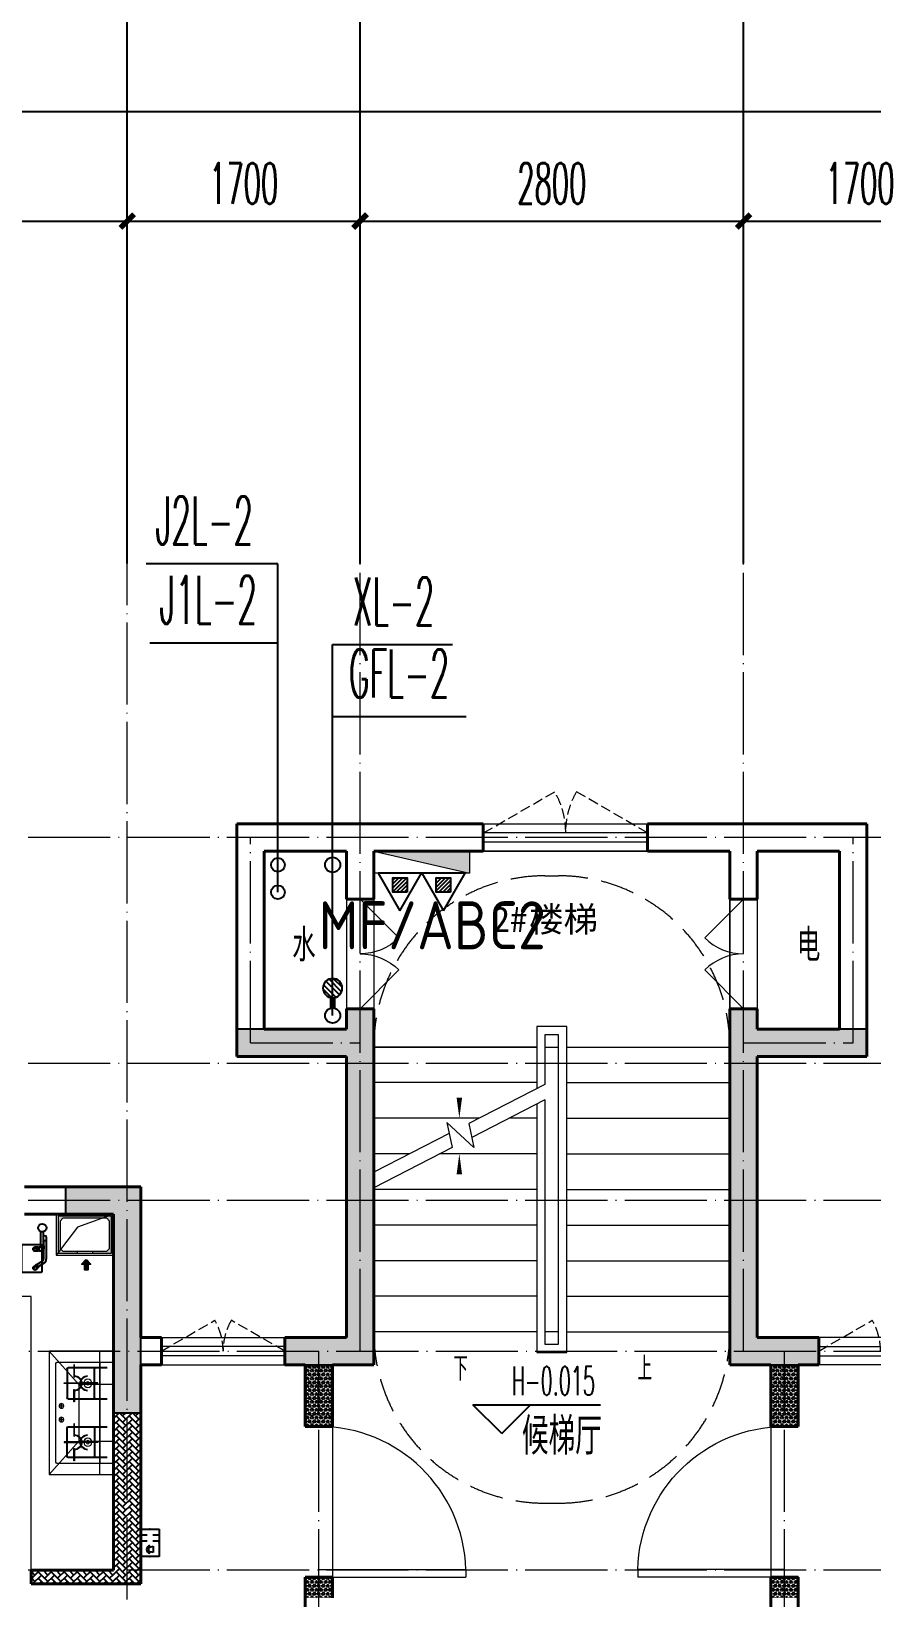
# Model space of a CAD drawing. Extents: x 27938 to 1042331, y -235042 to 1535213.
# Drawn here: x 715217 to 721352, y 448032 to 459467 of the extents above; entities that cross this region are included whole.
import ezdxf
from ezdxf.enums import TextEntityAlignment as Align

# ---------------------------------------------------------------- set-up
doc = ezdxf.new("R2010")
doc.units = 0
doc.header["$LTSCALE"] = 1000
doc.header["$MEASUREMENT"] = 0
doc.linetypes.add('DASH', pattern=[0.35, 0.25, -0.1])
doc.linetypes.add('DOTE', pattern=[2.42, 2, -0.2, 0.02, -0.2])
for name, color, linetype in [('3.5方案汇报，与郭总、侯月琴确定户型_t8$0$2020.03.04 -1安徽标准化洋房户型(UA）_t8_t8$0$看线', 154, 'Continuous'), ('AH-FURNITURE', 1, 'Continuous'), ('AXIS', 3, 'Continuous'), ('COLUMN', 9, 'Continuous'), ('DIM_ELEV', 3, 'Continuous'), ('DIM_SYMB', 3, 'Continuous'), ('DIM_不分区消火栓', 3, 'Continuous'), ('DIM_管井排水', 3, 'Continuous'), ('DIM_给水', 3, 'Continuous'), ('EQUIP-安防', 3, 'Continuous'), ('EQUIP_地漏', 7, 'Continuous'), ('EQUIP_灭火器', 7, 'Continuous'), ('PIPE-管井排水', 210, 'GF'), ('PUB_TEXT', 4, 'Continuous'), ('TEXT_灭火器', 7, 'Continuous'), ('VPIPE-不分区消火栓', 1, 'X'), ('VPIPE-管井排水', 210, 'GF'), ('VPIPE-给水', 3, 'TG_J'), ('VPIPE-给水中', 72, 'J2'), ('保温', 6, 'Continuous'), ('建筑-排气道', 9, 'Continuous')]:
    doc.layers.add(name, color=color, linetype=linetype)
for name, color, linetype, lineweight in [('DOTE', 19, 'DOTE', 9), ('EQUIP_消火栓', 242, 'Continuous', 18), ('LVTRY', 1, 'Continuous', 13), ('PUB_HATCH', 8, 'Continuous', 9), ('STAIR', 2, 'Continuous', 18), ('WALL', 9, 'Continuous', 40), ('WINDOW', 8, 'Continuous', 15), ('平面-空调预留孔', 173, 'Continuous', 15), ('立面-洞口示意', 152, 'Continuous', 13)]:
    doc.layers.add(name, color=color, linetype=linetype, lineweight=lineweight)
doc.styles.add('_TCH_DIM', font='SIMPLEX.shx', dxfattribs={"width": 0.6, "oblique": 10, "bigfont": 'hztxt.shx'})
doc.styles.add('_TCH_DIM_T3', font='SIMPLEX.shx', dxfattribs={"width": 0.494118, "bigfont": 'GBCBIG.shx'})
doc.styles.add('_TEL_DIM', font='SIMPLEX', dxfattribs={"width": 0.8, "height": 3.5, "bigfont": 'HZTXT'})
doc.styles.add('_TWT_SERIAL', font='simplex.shx', dxfattribs={"width": 0.6, "oblique": 10, "height": 3, "bigfont": 'aadri.shx'})
doc.styles.add('DIM_FONT', font='SIMPLEX.shx', dxfattribs={"width": 0.56})
doc.styles.get("Standard").update_dxf_attribs({"font": 'gbenor.shx', "bigfont": 'gbcbig.shx'})
doc.styles.add('TG_LINETYPE', font='SIMPLEX', dxfattribs={"width": 0.8, "height": 3, "bigfont": 'HZTXT'})
doc.styles.add('黑体', font='simhei.ttf')
doc.linetypes.add('GF', pattern='A,3,-0.2,["GF",Standard,S=0.25,R=0,X=-0.1,Y=-0.115],-0.35', length=3.55)
doc.linetypes.add('J2', pattern='A,3,-0.2,["J2",Standard,S=0.25,R=0,X=-0.1,Y=-0.115],-0.35', length=3.55)
doc.linetypes.add('TG_J', pattern='A,2,-0.22,["J",TG_LINETYPE,S=0.1,R=0,X=-0.18,Y=-0.15],0', length=2.22)
doc.linetypes.add('X', pattern='A,3,-0.2,["X",Standard,S=0.25,R=0,X=-0.1,Y=-0.115],-0.25', length=3.45)
doc.dimstyles.new('_TCH_ARCH&&100', dxfattribs={"dimtxt": 297.5, "dimasz": 100, "dimexe": 250, "dimexo": 300, "dimgap": 126.25, "dimtad": 1, "dimdec": 0, "dimzin": 0, "dimdsep": 46, "dimtxsty": '_TCH_DIM_T3', "dimblk": 'ARCHTICK', "dimcen": 0.09, "dimclrt": 4, "dimazin": 2, "dimtfac": 1, "dimtdec": 0, "dimtix": 1, "dimtmove": 2, "dimatfit": 3, "dimfxl": 1, "dimtolj": 1, "dimtzin": 0, "dimarcsym": 0})
pattern_1 = [(45, (0, 0), (0, 47.4157523), [100.584, -33.528]), (135, (23.708, 23.708), (3e-15, 47.4157523), [100.584, -33.528])]
pattern_2 = [(90, (0, 0), (-16.49778, 1e-15), [9.525, -19.05]), (210, (0, 0), (8.24889, -14.2874966), [9.525, -19.05]), (150, (6e-16, 9.525), (-8.24889, -14.2874966), [9.525, -19.05])]

# ---------------------------------------------------------------- blocks, each defined once
blk = doc.blocks.new('GFDGDGRDGRDG')
at = {"layer": 'DOTE', "linetype": 'DOTE', "ltscale": 0.3}
for p, q in [((609094, 360558), (609094, 376108)), ((610794, 370358), (610794, 376108)), ((613594, 370358), (613594, 376108)), ((626394, 374108), (573594, 374108)), ((609994, 372608), (609994, 374108)), ((614394, 372608), (614394, 374108)), ((609994, 372608), (610794, 372608)), ((613594, 372608), (614394, 372608)), ((626394, 372458), (573594, 372458)), ((626394, 371458), (573594, 371458)), ((573594, 370358), (626394, 370358)), ((610494, 368458), (610494, 370358)), ((613894, 368458), (613894, 370358)), ((626394, 368758), (573594, 368758))]:
    blk.add_line(p, q, dxfattribs=at)
blk = doc.blocks.new('HFHFHFHFTF')
at = {"layer": 'PUB_HATCH'}
for points in [[(571617, 372524), (571617, 375124), (571417, 375124), (571417, 374974), (570617, 374974), (570617, 374774), (571417, 374774), (571417, 372724), (570967, 372724), (570967, 372524)], [(574217, 372524), (574867, 372524), (574867, 372724), (574417, 372724), (574417, 374774), (575216, 374774), (575216, 374974), (574417, 374974), (574417, 375124), (574217, 375124)], [(569367, 373624), (569717, 373624), (569717, 372174), (569917, 372174), (569917, 373824), (569367, 373824)]]:
    blk.add_hatch(color=256, dxfattribs=at).paths.add_polyline_path(points)
at = {"layer": 'COLUMN', "color": 8}
for p, q in [((571617, 375124), (571417, 375124)), ((571417, 375124), (571417, 374974)), ((571617, 372524), (571617, 375124)), ((574417, 375124), (574217, 375124)), ((574217, 375124), (574217, 372524)), ((574417, 374974), (574417, 375124)), ((571417, 374974), (570617, 374974)), ((570617, 374974), (570617, 374774)), ((575216, 374974), (574417, 374974)), ((575216, 374774), (575216, 374974)), ((570617, 374774), (571417, 374774)), ((571417, 374774), (571417, 372724)), ((574417, 372724), (574417, 374774)), ((574417, 374774), (575216, 374774)), ((569917, 373824), (569367, 373824)), ((569367, 373824), (569367, 373624)), ((569917, 372174), (569917, 373824)), ((569367, 373624), (569717, 373624)), ((569717, 373624), (569717, 372174)), ((571417, 372724), (570967, 372724)), ((570967, 372724), (570967, 372524)), ((574867, 372724), (574417, 372724)), ((574867, 372524), (574867, 372724)), ((570967, 372524), (571617, 372524)), ((574217, 372524), (574867, 372524)), ((569717, 372174), (569917, 372174))]:
    blk.add_line(p, q, dxfattribs=at)
blk = doc.blocks.new('VDVDVDCZSCCS')
at = {"layer": '保温', "linetype": 'Continuous', "ltscale": 10}
h = blk.add_hatch(dxfattribs=at)
h.set_pattern_fill('HEX', color=251, scale=10, angle=90, style=0)
h.set_pattern_definition(pattern_2)
h.paths.add_polyline_path([(546717, 372074), (546917, 372074), (546917, 372524), (546717, 372524)])
h = blk.add_hatch(dxfattribs=at)
h.set_pattern_fill('HEX', color=251, scale=10, angle=90, style=0)
h.set_pattern_definition(pattern_2)
h.paths.add_polyline_path([(550316, 372074), (550116, 372074), (550116, 372524), (550316, 372524)])
at = {"layer": '保温', "linetype": 'ByBlock', "ltscale": 10}
h = blk.add_hatch(dxfattribs=at)
h.set_pattern_fill('AR-HBONE', color=251, scale=55)
h.set_pattern_definition(pattern_1)
h.paths.add_polyline_path([(545317, 372174), (545317, 370924), (545517, 370924), (545517, 372174)])
h = blk.add_hatch(dxfattribs=at)
h.set_pattern_fill('AR-HBONE', color=251, scale=55)
h.set_pattern_definition(pattern_1)
h.paths.add_polyline_path([(545317, 370924), (545317, 371024), (544717, 371024), (544717, 370924)])
at = {"layer": '保温', "linetype": 'Continuous', "ltscale": 10}
h = blk.add_hatch(dxfattribs=at)
h.set_pattern_fill('HEX', color=251, scale=10, angle=90, style=0)
h.set_pattern_definition(pattern_2)
h.paths.add_polyline_path([(546717, 370824), (546917, 370824), (546917, 370974), (546717, 370974)])
h = blk.add_hatch(dxfattribs=at)
h.set_pattern_fill('HEX', color=251, scale=10, angle=90, style=0)
h.set_pattern_definition(pattern_2)
h.paths.add_polyline_path([(550316, 370824), (550116, 370824), (550117, 370974), (550317, 370974)])
blk = doc.blocks.new('A$C60D053AF')
at = {"layer": 'AH-FURNITURE', "color": 0}
for p, q in [((233, -90), (128, -90)), ((233, -110), (128, -110)), ((193, -71), (328, -71)), ((193, -91), (328, -91)), ((342, -97), (370, -143)), ((356, -83), (384, -129)), ((245, -129), (245, -122)), ((265, -129), (265, -122)), ((255, -281), (255, -251)), ((255, -281), (393, -281)), ((393, -281), (393, -251))]:
    blk.add_line(p, q, dxfattribs=at)
for points in [[(170, -68, 1), (170, -94), (193, -94), (193, -68)], [(234, -251), (414, -251, 0.414214), (424, -241), (424, -111, 0.414214), (414, -101), (234, -101, 0.414214), (224, -111), (224, -241, 0.414214)], [(268, -122), (268, -107, 0.414214), (248, -87), (233, -87), (233, -113), (242, -113), (242, -122)], [(242, -152, 1), (268, -152), (268, -129), (242, -129)], [(384, -161, 1), (402, -143), (386, -127), (368, -145)]]:
    blk.add_lwpolyline(points, format="xyb", close=True, dxfattribs=at)
for centre, radius in [((100, -100), 30), ((255, -152), 15), ((255, -152), 10), ((393, -152), 15), ((393, -152), 10)]:
    blk.add_circle(centre, radius, dxfattribs=at)
for radius in [40, 20]:
    blk.add_arc((328, -111), radius, 45, 90, dxfattribs=at)
blk = doc.blocks.new('*U40')
h = blk.add_hatch(color=0)
h.set_gradient(color1=(0, 0, 255), rotation=180, tint=1)
h.paths.add_polyline_path([(0, 0), (-6.35, -6.35), (-6.35, -2.159), (-15, -2.159), (-15, 2.159), (-6.35, 2.159), (-6.35, 6.35)])
at = {"color": 0, "linetype": 'Continuous'}
blk.add_lwpolyline([(0, 0), (-6.35, -6.35), (-6.35, -2.159), (-15, -2.159), (-15, 2.159), (-6.35, 2.159), (-6.35, 6.35)], close=True, dxfattribs=at)
blk = doc.blocks.new('sgrsefv')
at = {"layer": 'PUB_HATCH'}
blk.add_hatch(color=0, dxfattribs=at).paths.add_polyline_path([(1112933, 840916), (1112933, 840646), (1113073, 840646), (1113073, 840661), (1112968, 840661), (1112948, 840681), (1112948, 840881), (1112968, 840901), (1113288, 840901), (1113308, 840881), (1113308, 840681), (1113288, 840661), (1113183, 840661), (1113183, 840646), (1113323, 840646), (1113323, 840916)])
at = {"layer": 'LVTRY', "color": 0}
for p, q in [((1113073, 840661), (1113073, 840646)), ((1113183, 840661), (1113183, 840646))]:
    blk.add_line(p, q, dxfattribs=at)
for points in [[(1112918, 840931), (1113338, 840931), (1113338, 840631), (1112918, 840631)], [(1112933, 840916), (1113323, 840916), (1113323, 840646), (1112933, 840646)], [(1113288, 840661), (1112968, 840661), (1112948, 840681), (1112948, 840881), (1112968, 840901), (1113288, 840901), (1113308, 840881), (1113308, 840681), (1113288, 840661)]]:
    blk.add_lwpolyline(points, close=True, dxfattribs=at)
at = {"layer": '立面-洞口示意', "color": 0}
blk.add_lwpolyline([(1112918, 840931), (1113182, 840837), (1113338, 840631)], dxfattribs=at)
at = {"layer": '建筑-排气道', "color": 8, "xscale": -5, "yscale": 5, "zscale": 5, "rotation": 270}
blk.add_blockref('*U40', (1113118, 840599), dxfattribs=at)
blk = doc.blocks.new('rtyg7uyhg')
at = {"layer": 'LVTRY', "color": 0}
for p, q in [((193590, 45458), (193590, 45069)), ((194235, 45489), (193621, 45489)), ((193682, 45407), (193888, 45407)), ((193896, 45430), (193858, 45326)), ((193875, 45316), (193946, 45401)), ((193926, 45440), (193940, 45432)), ((194112, 45407), (194173, 45407)), ((194265, 45069), (194265, 45458)), ((193621, 45131), (193621, 45346)), ((193858, 45326), (193875, 45316)), ((194010, 45346), (194010, 45131)), ((194051, 45131), (194051, 45346)), ((194235, 45346), (194235, 45131)), ((193948, 45069), (193682, 45069)), ((194173, 45069), (194112, 45069)), ((193621, 45039), (194235, 45039))]:
    blk.add_line(p, q, dxfattribs=at)
for centre, radius in [((193866, 45438), 20.5), ((193989, 45438), 20.5), ((194071, 45438), 20.5), ((193815, 45238), 25.6), ((194137, 45238), 25.6)]:
    blk.add_circle(centre, radius, dxfattribs=at)
for centre, radius, start, end in [((193621, 45458), 30.7, 90, 180), ((193682, 45346), 61.4, 90, 180), ((193916, 45423), 20.5, 60, 159.4623), ((193930, 45414), 20.5, 320.5377, 60), ((193948, 45346), 61.4, 360, 90), ((194112, 45346), 61.4, 90, 180), ((194173, 45346), 61.4, 360, 90), ((194235, 45458), 30.7, 360, 90), ((193621, 45069), 30.7, 180, 270), ((193682, 45131), 61.4, 180, 270), ((193948, 45131), 61.4, 270, 360), ((194112, 45131), 61.4, 180, 270), ((194173, 45131), 61.4, 270, 360), ((194235, 45069), 30.7, 270, 360)]:
    blk.add_arc(centre, radius, start, end, dxfattribs=at)
at = {"layer": 'LVTRY', "color": 0, "style": 'DIM_FONT', "width": 0.8, "flags": 9}
for tag in ['YSIZE', 'XSIZE']:
    blk.add_attdef(tag, (193928, 45488), '', height=0.5, rotation=90, dxfattribs=at)
blk = doc.blocks.new('A-Kitchen-7')
at = {"layer": 'LVTRY', "color": 0}
for p, q in [((-519, 780), (-7, 834)), ((-515, 756), (-519, 780)), ((-4, 811), (-515, 756)), ((515, 756), (-515, 756)), ((-515, 756), (-515, 40)), ((-486, 761), (-485, 756)), ((-29, 767), (-112, 756)), ((-29, 767), (-35, 806)), ((-7, 834), (-4, 811)), ((515, 780), (0, 780)), ((0, 756), (0, 780)), ((515, 756), (515, 780)), ((515, 40), (515, 756)), ((-515, 40), (515, 40))]:
    blk.add_line(p, q, dxfattribs=at)
blk.add_lwpolyline([(-469, 40), (-469, 0), (469, 0), (469, 40)], close=True, dxfattribs=at)
blk = doc.blocks.new('FRSDFDGDGDRGDR')
at = {"layer": '平面-空调预留孔', "color": 0}
for p, q in [((699612, 775044), (699612, 775441)), ((699619, 775448), (699746, 775448)), ((699746, 775448), (699746, 775355)), ((699720, 775342), (699720, 775143)), ((699727, 775349), (699740, 775349)), ((699727, 775136), (699740, 775136)), ((699746, 775130), (699746, 775037)), ((699746, 775037), (699619, 775037))]:
    blk.add_line(p, q, dxfattribs=at)
blk.add_lwpolyline([(699766, 775167), (699793, 775154), (699793, 775057), (699766, 775044), (699766, 775018), (699619, 775018, -0.414214), (699593, 775044), (699593, 775441, -0.414214), (699619, 775468), (699766, 775468), (699766, 775441), (699793, 775428), (699793, 775332), (699766, 775318)], format="xyb", close=True, dxfattribs=at)
for centre, radius in [((699740, 775332), 10.6), ((699740, 775243), 15.8), ((699740, 775154), 10.6)]:
    blk.add_circle(centre, radius, dxfattribs=at)
for centre, start, end in [((699619, 775441), 90, 180), ((699727, 775342), 90, 180), ((699740, 775355), 270, 360), ((699727, 775143), 180, 270), ((699740, 775130), 0, 90), ((699619, 775044), 180, 270)]:
    blk.add_arc(centre, 6.6, start, end, dxfattribs=at)
blk = doc.blocks.new('vcxvcdfvdxv')
at = {"layer": 'LVTRY', "color": 0}
for p, q in [((582294, 370358), (582764, 370358)), ((582704, 370278), (582304, 370278)), ((582394, 369458), (582394, 370358)), ((582394, 370268), (582394, 369548)), ((582548, 370115), (582764, 370358)), ((582714, 369548), (582714, 370268)), ((582764, 370358), (582764, 369458)), ((582339, 370238), (582624, 370238)), ((582339, 370233), (582624, 370233)), ((582429, 370018), (582429, 370228)), ((582434, 370018), (582434, 370228)), ((582579, 370168), (582579, 370258)), ((582579, 370258), (582583, 370258)), ((582583, 370168), (582579, 370168)), ((582583, 370258), (582583, 370168)), ((582629, 370228), (582629, 370018)), ((582634, 370228), (582634, 370018)), ((582294, 370115), (582548, 370115)), ((582394, 369700), (582394, 370115)), ((582409, 370126), (582536, 370126)), ((582409, 370121), (582409, 370126)), ((582536, 370121), (582409, 370121)), ((582654, 370126), (582526, 370126)), ((582526, 370126), (582526, 370121)), ((582526, 370121), (582654, 370121)), ((582536, 370126), (582536, 370121)), ((582548, 370115), (582548, 369700)), ((582583, 370078), (582579, 370078)), ((582579, 370078), (582579, 369988)), ((582583, 369988), (582583, 370078)), ((582654, 370121), (582654, 370126)), ((582624, 370013), (582339, 370013)), ((582624, 370008), (582339, 370008)), ((582579, 369988), (582583, 369988)), ((582693, 369958), (582654, 369958)), ((582674, 369939), (582674, 369978)), ((582579, 369738), (582579, 369828)), ((582579, 369828), (582583, 369828)), ((582583, 369828), (582583, 369738)), ((582693, 369858), (582654, 369858)), ((582674, 369839), (582674, 369878)), ((582548, 369700), (582294, 369700)), ((582624, 369808), (582339, 369808)), ((582624, 369803), (582339, 369803)), ((582429, 369798), (582429, 369588)), ((582434, 369798), (582434, 369588)), ((582764, 369458), (582548, 369700)), ((582583, 369738), (582579, 369738)), ((582629, 369588), (582629, 369798)), ((582634, 369588), (582634, 369798)), ((582339, 369583), (582624, 369583)), ((582536, 369696), (582409, 369696)), ((582409, 369696), (582409, 369691)), ((582409, 369691), (582536, 369691)), ((582526, 369691), (582526, 369696)), ((582526, 369696), (582654, 369696)), ((582654, 369691), (582526, 369691)), ((582536, 369691), (582536, 369696)), ((582583, 369648), (582579, 369648)), ((582579, 369648), (582579, 369558)), ((582583, 369558), (582583, 369648)), ((582654, 369696), (582654, 369691)), ((582304, 369538), (582704, 369538)), ((582339, 369578), (582624, 369578)), ((582579, 369558), (582583, 369558)), ((582764, 369458), (582294, 369458))]:
    blk.add_line(p, q, dxfattribs=at)
blk.add_lwpolyline([(582894, 368758), (582894, 370758), (583994, 370758), (583994, 369632)], dxfattribs=at)
for centre, radius in [((582481, 370123), 29.7), ((582481, 370123), 11.7), ((582674, 369958), 17), ((582674, 369858), 17), ((582481, 369693), 29.7), ((582481, 369693), 11.7)]:
    blk.add_circle(centre, radius, dxfattribs=at)
for centre, radius, start, end in [((582404, 370268), 10, 90, 180), ((582704, 370268), 10, 0, 90), ((582439, 370228), 10, 90, 180), ((582439, 370228), 5, 90, 180), ((582481, 370123), 56.7, 2.2742, 87.7258), ((582481, 370123), 52.2, 2.4704, 87.5296), ((582581, 370123), 56.7, 92.2742, 177.7258), ((582581, 370123), 52.2, 92.4704, 177.5296), ((582624, 370228), 10, 0, 90), ((582624, 370228), 5, 0, 90), ((582481, 370123), 56.7, 272.2742, 357.7258), ((582481, 370123), 52.2, 272.4704, 357.5296), ((582581, 370123), 56.7, 182.2742, 267.7258), ((582581, 370123), 52.2, 182.4704, 267.5296), ((582439, 370018), 10, 180, 270), ((582439, 370018), 5, 180, 270), ((582624, 370018), 5, 270, 0), ((582624, 370018), 10, 270, 0), ((582439, 369798), 10, 90, 180), ((582439, 369798), 5, 90, 180), ((582481, 369693), 56.7, 2.2742, 87.7258), ((582481, 369693), 52.2, 2.4704, 87.5296), ((582581, 369693), 56.7, 92.2742, 177.7258), ((582581, 369693), 52.2, 92.4704, 177.5296), ((582624, 369798), 10, 0, 90), ((582624, 369798), 5, 0, 90), ((582439, 369588), 10, 180, 270), ((582439, 369588), 5, 180, 270), ((582481, 369693), 56.7, 272.2742, 357.7258), ((582481, 369693), 52.2, 272.4704, 357.5296), ((582581, 369693), 56.7, 182.2742, 267.7258), ((582581, 369693), 52.2, 182.4704, 267.5296), ((582624, 369588), 5, 270, 0), ((582624, 369588), 10, 270, 0), ((582404, 369548), 10, 180, 270), ((582704, 369548), 10, 270, 0)]:
    blk.add_arc(centre, radius, start, end, dxfattribs=at)
at = {"color": 8}
for name, p in [('sgrsefv', (-530625, -469573)), ('rtyg7uyhg', (389578, 325770))]:
    blk.add_blockref(name, p, dxfattribs=at)
at = {"color": 8, "rotation": 90}
blk.add_blockref('FRSDFDGDGDRGDR', (1359511, -328434), dxfattribs=at)
at = {"color": 8, "xscale": -1, "rotation": 90}
blk.add_blockref('A$C60D053AF', (582714, 371358), dxfattribs=at)
at = {"layer": 'LVTRY', "color": 8, "extrusion": (0, 0, -1), "xscale": -0.7999999999883585, "yscale": 0.7999999999883585, "zscale": -0.7999999999883585, "rotation": 270}
blk.add_blockref('A-Kitchen-7', (-584594, 369220), dxfattribs=at)
blk = doc.blocks.new('$equip$00002628')
at = {"color": 0, "linetype": 'Continuous'}
for p, q in [((-0.625, 0.415), (0.625, 0.415)), ((-0.625, -0.415), (-0.625, 0.415)), ((-0.472, 0.01), (-0.409, 0.01)), ((-0.446, -0.138), (-0.395, 0.058)), ((-0.395, 0.058), (-0.395, 0.058)), ((-0.395, 0.058), (-0.206, 0.058)), ((-0.206, 0.058), (-0.155, -0.138)), ((-0.191, 0.01), (-0.129, 0.01)), ((0.071, 0.129), (0.071, 0.415)), ((0.35, 0.129), (0.35, 0.415)), ((0.625, 0.415), (0.625, -0.415)), ((0.625, -0.415), (-0.625, -0.415)), ((-0.155, -0.138), (-0.446, -0.138)), ((0.071, -0.415), (0.071, -0.129)), ((0.35, -0.415), (0.35, -0.129))]:
    blk.add_line(p, q, dxfattribs=at)
at = {"color": 0, "const_width": 0.05}
blk.add_lwpolyline([(-0.625, 0.415), (0.625, 0.415), (0.625, -0.415), (-0.625, -0.415), (-0.625, 0.415), (0.625, 0.415)], dxfattribs=at)
at = {"color": 0, "linetype": 'Continuous'}
blk.add_arc((-0.3, -0.011), 0.173, 6.98974, 173.01026, dxfattribs=at)
at = {"color": 0}
for p in [(-0.625, 0), (0, 0.415), (0, -0.415), (0.625, 0)]:
    blk.add_point(p, dxfattribs=at)
at = {"color": 0, "style": '_TEL_DIM', "flags": 1}
blk.add_attdef('A', text='', height=0.000025, dxfattribs=at).set_placement((0, 0), align=Align.MIDDLE_CENTER)
blk = doc.blocks.new('HGFHGGGDFGRD')
at = {"layer": 'EQUIP-安防', "color": 8, "xscale": 160, "yscale": 160, "zscale": 160, "rotation": 90}
blk.add_blockref('$equip$00002628', (716083, 371224), dxfattribs=at)
blk = doc.blocks.new('_ArchTick')
at = {"color": 0, "linetype": 'ByBlock', "const_width": 0.4}
blk.add_lwpolyline([(-0.5, -0.5), (0.5, 0.5)], dxfattribs=at)
blk = doc.blocks.new('*D778')
at = {"layer": 'AXIS', "color": 0, "lineweight": -2}
for p, q in [((720417, 455882), (720417, 458332)), ((722117, 455882), (722117, 458332)), ((720417, 458082), (722117, 458082))]:
    blk.add_line(p, q, dxfattribs=at)
at = {"layer": 'Defpoints', "color": 0}
for p in [(722117, 458082), (720417, 455582), (722117, 455582)]:
    blk.add_point(p, dxfattribs=at)
at = {"layer": 'AXIS', "color": 0, "lineweight": -2, "xscale": 100, "yscale": 100, "zscale": 100, "rotation": 180}
blk.add_blockref('_ArchTick', (720417, 458082), dxfattribs=at)
at = {"layer": 'AXIS', "color": 0, "lineweight": -2, "xscale": 100, "yscale": 100, "zscale": 100}
blk.add_blockref('_ArchTick', (722117, 458082), dxfattribs=at)
at = {"layer": 'AXIS', "color": 4, "insert": (721267, 458357), "char_height": 297.5, "attachment_point": 5, "style": '_TCH_DIM_T3'}
blk.add_mtext('\\A1;1700', dxfattribs=at)
blk = doc.blocks.new('*D779')
at = {"layer": 'AXIS', "color": 0, "lineweight": -2}
for p, q in [((717617, 455882), (717617, 458332)), ((720417, 455882), (720417, 458332)), ((717617, 458082), (720417, 458082))]:
    blk.add_line(p, q, dxfattribs=at)
at = {"layer": 'Defpoints', "color": 0}
for p in [(720417, 458082), (717617, 455582), (720417, 455582)]:
    blk.add_point(p, dxfattribs=at)
at = {"layer": 'AXIS', "color": 0, "lineweight": -2, "xscale": 100, "yscale": 100, "zscale": 100, "rotation": 180}
blk.add_blockref('_ArchTick', (717617, 458082), dxfattribs=at)
at = {"layer": 'AXIS', "color": 0, "lineweight": -2, "xscale": 100, "yscale": 100, "zscale": 100}
blk.add_blockref('_ArchTick', (720417, 458082), dxfattribs=at)
at = {"layer": 'AXIS', "color": 4, "insert": (719017, 458357), "char_height": 297.5, "attachment_point": 5, "style": '_TCH_DIM_T3'}
blk.add_mtext('\\A1;2800', dxfattribs=at)
blk = doc.blocks.new('*D780')
at = {"layer": 'AXIS', "color": 0, "lineweight": -2}
for p, q in [((715917, 455882), (715917, 458332)), ((717617, 455882), (717617, 458332)), ((715917, 458082), (717617, 458082))]:
    blk.add_line(p, q, dxfattribs=at)
at = {"layer": 'Defpoints', "color": 0}
for p in [(717617, 458082), (715917, 455582), (717617, 455582)]:
    blk.add_point(p, dxfattribs=at)
at = {"layer": 'AXIS', "color": 0, "lineweight": -2, "xscale": 100, "yscale": 100, "zscale": 100, "rotation": 180}
blk.add_blockref('_ArchTick', (715917, 458082), dxfattribs=at)
at = {"layer": 'AXIS', "color": 0, "lineweight": -2, "xscale": 100, "yscale": 100, "zscale": 100}
blk.add_blockref('_ArchTick', (717617, 458082), dxfattribs=at)
at = {"layer": 'AXIS', "color": 4, "insert": (716767, 458357), "char_height": 297.5, "attachment_point": 5, "style": '_TCH_DIM_T3'}
blk.add_mtext('\\A1;1700', dxfattribs=at)
blk = doc.blocks.new('*D781')
at = {"layer": 'AXIS', "color": 0, "lineweight": -2}
for p, q in [((713517, 455882), (713517, 458332)), ((715917, 455882), (715917, 458332)), ((713517, 458082), (715917, 458082))]:
    blk.add_line(p, q, dxfattribs=at)
at = {"layer": 'Defpoints', "color": 0}
for p in [(715917, 458082), (713517, 455582), (715917, 455582)]:
    blk.add_point(p, dxfattribs=at)
at = {"layer": 'AXIS', "color": 0, "lineweight": -2, "xscale": 100, "yscale": 100, "zscale": 100, "rotation": 180}
blk.add_blockref('_ArchTick', (713517, 458082), dxfattribs=at)
at = {"layer": 'AXIS', "color": 0, "lineweight": -2, "xscale": 100, "yscale": 100, "zscale": 100}
blk.add_blockref('_ArchTick', (715917, 458082), dxfattribs=at)
at = {"layer": 'AXIS', "color": 4, "insert": (714717, 458357), "char_height": 297.5, "attachment_point": 5, "style": '_TCH_DIM_T3'}
blk.add_mtext('\\A1;2400', dxfattribs=at)
blk = doc.blocks.new('*D830')
at = {"layer": 'AXIS', "color": 0, "lineweight": -2}
for p, q in [((682317, 455882), (682317, 459132)), ((731317, 455882), (731317, 459132)), ((682317, 458882), (731317, 458882))]:
    blk.add_line(p, q, dxfattribs=at)
at = {"layer": 'Defpoints', "color": 0}
for p in [(731317, 458882), (682317, 455582), (731317, 455582)]:
    blk.add_point(p, dxfattribs=at)
at = {"layer": 'AXIS', "color": 0, "lineweight": -2, "xscale": 100, "yscale": 100, "zscale": 100, "rotation": 180}
blk.add_blockref('_ArchTick', (682317, 458882), dxfattribs=at)
at = {"layer": 'AXIS', "color": 0, "lineweight": -2, "xscale": 100, "yscale": 100, "zscale": 100}
blk.add_blockref('_ArchTick', (731317, 458882), dxfattribs=at)
at = {"layer": 'AXIS', "color": 4, "insert": (706817, 459157), "char_height": 297.5, "attachment_point": 5, "style": '_TCH_DIM_T3'}
blk.add_mtext('\\A1;49000', dxfattribs=at)
blk = doc.blocks.new('$DorLib2D$00000001')
for p, q in [((0.45, 0.975), (0.5, 0.975)), ((0.45, 0), (0.45, 0.975)), ((0.5, 0), (0.5, 0.975)), ((0.5, 0), (0.45, 0))]:
    blk.add_line(p, q)
at = {"lineweight": 13}
blk.add_arc((0.475, 0), 0.975, 91.4693, 180, dxfattribs=at)
blk = doc.blocks.new('$WINLIB2D$00000001')
at = {"color": 0}
for points in [[(-0.5, 0.5), (-0.5, -0.5)], [(-0.5, 0.5), (0.5, 0.5)], [(0.5, -0.5), (0.5, 0.5)], [(0.5, 0.1667), (-0.5, 0.1667)], [(0.5, -0.1667), (-0.5, -0.1667)], [(-0.5, -0.5), (0.5, -0.5)]]:
    blk.add_lwpolyline(points, dxfattribs=at)
blk = doc.blocks.new('$DorLib2D$00000116')
at = {"color": 0}
for p, q in [((-0.5, 0), (-0.146, 0.354)), ((0.5, 0), (0.146, 0.354))]:
    blk.add_line(p, q, dxfattribs=at)
for centre, start, end in [((-0.5, 0), 0, 45), ((0.5, 0), 135, 180)]:
    blk.add_arc(centre, 0.5, start, end, dxfattribs=at)
blk = doc.blocks.new('$TwtSys$00000141')
for p, q in [((-141, 12), (-15, 138)), ((-141, 12), (-15, 138)), ((-131, -53), (53, 131)), ((-131, -53), (53, 131)), ((-100, -100), (100, 100)), ((-100, -100), (100, 100)), ((-49, -131), (131, 49)), ((-49, -131), (131, 49)), ((17, -138), (138, -17)), ((17, -138), (138, -17))]:
    blk.add_line(p, q)
blk.add_circle((0, 0), 141)
blk.add_circle((0, 0), 141)
blk = doc.blocks.new('$TwtSys$00000434')
at = {"color": 7}
for p, q in [((-0.5, 0.5), (-0.5, -0.5)), ((-0.5, -0.5), (0.5, 0.5)), ((0.5, 0.5), (-0.5, 0.5)), ((0.5, -0.5), (0.5, 0.5)), ((-0.5, -0.5), (0.5, -0.5))]:
    blk.add_line(p, q, dxfattribs=at)
blk.add_solid([(0.5, -0.5), (0.5, 0.5), (-0.5, -0.5)], dxfattribs=at)
blk = doc.blocks.new('$TwtSys$00000546')
h = blk.add_hatch()
h.set_pattern_fill('ANSI31', color=1, scale=200, style=0)
h.set_pattern_definition([(45, (-38543.802, -6670.83), (-17.67767, 17.67767), [])])
h.paths.add_polyline_path([(-65, 174), (65, 174), (65, 44), (-65, 44)])
at = {"color": 1}
for points in [[(0, 344), (-198, 0), (198, 0)], [(-65, 174), (65, 174), (65, 44), (-65, 44)]]:
    blk.add_lwpolyline(points, close=True, dxfattribs=at)

msp = doc.modelspace()

# ---------------------------------------------------------------- linework, layer by layer
at = {"layer": 'AXIS'}
for p, q in [((715916.6, 455582.1), (715916.6, 459582.1)), ((717616.6, 455582.1), (717616.6, 459582.1)), ((720416.6, 455582.1), (720416.6, 459582.1))]:
    msp.add_line(p, q, dxfattribs=at)
at = {"layer": 'DIM_ELEV', "color": 8}
for p, q in [((718650.7, 449230.9), (718440.7, 449440.9)), ((718440.7, 449440.9), (719371.6, 449440.9)), ((718650.7, 449230.9), (718860.7, 449440.9))]:
    msp.add_line(p, q, dxfattribs=at)
at = {"layer": 'DIM_SYMB', "color": 8}
for points in [[(719691.6, 449842.1, 0, 0, 0), (719691.6, 452767.1, 0, 0, 0), (718341.6, 452767.1, 0, 0, 0), (718341.6, 451532.1, 0, 40, 0), (718341.6, 451682.1, 0, 0, 0)], [(718341.6, 449842.1, 0, 0, 0), (718341.6, 451272.1, 0, 40, 0), (718341.6, 451122.1, 0, 0, 0)]]:
    msp.add_lwpolyline(points, format="xyseb", dxfattribs=at)
at = {"layer": 'DIM_不分区消火栓'}
for p, q in [((717416.6, 453382.1), (717416.6, 454990.1)), ((717416.6, 454990.1), (718291, 454990.1))]:
    msp.add_line(p, q, dxfattribs=at)
at = {"layer": 'DIM_管井排水'}
for p, q in [((717416.5, 452282.1), (717416.6, 454464.2)), ((717416.6, 454464.2), (718392.6, 454464.2))]:
    msp.add_line(p, q, dxfattribs=at)
at = {"layer": 'DIM_给水'}
for p, q in [((717016.6, 455580.2), (716053.9, 455580.2)), ((717016.6, 453382.1), (717016.6, 455580.2)), ((717016.6, 455001.6), (716082, 455001.6)), ((717016.6, 453182.1), (717016.6, 455001.6))]:
    msp.add_line(p, q, dxfattribs=at)
at = {"layer": 'PIPE-管井排水', "const_width": 45}
msp.add_lwpolyline([(717416.5, 452411.5), (717416.5, 452337.1)], dxfattribs=at)
at = {"layer": 'STAIR', "color": 8}
for p, q in [((720316.6, 453482.1), (717716.6, 453482.1)), ((717716.6, 453482.1), (717716.6, 452052.1)), ((720316.6, 452052.1), (720316.6, 453482.1)), ((719126.6, 452202.1), (718906.6, 452202.1)), ((718906.6, 452202.1), (718906.6, 451748.2)), ((719126.6, 449822.1), (719126.6, 452202.1)), ((717716.6, 452052.1), (717716.6, 451137.5)), ((718906.6, 452052.1), (717716.6, 452052.1)), ((717716.6, 452052.1), (718906.6, 452052.1)), ((719066.6, 452142.1), (718966.6, 452142.1)), ((718966.6, 452142.1), (718966.6, 451779)), ((718966.6, 452052.1), (718966.6, 451779)), ((718966.6, 452052.1), (719066.6, 452052.1)), ((719066.6, 449882.1), (719066.6, 452142.1)), ((719066.6, 449972.1), (719066.6, 452052.1)), ((719126.6, 452052.1), (720316.6, 452052.1)), ((719126.6, 452052.1), (720316.6, 452052.1)), ((720316.6, 449972.1), (720316.6, 452052.1)), ((718906.6, 451792.1), (717716.6, 451792.1)), ((718966.6, 451779), (718410.6, 451493.7)), ((719126.6, 451792.1), (720316.6, 451792.1)), ((718966.6, 451666.6), (718432.4, 451392.5)), ((718906.6, 451635.8), (718906.6, 449822.1)), ((718966.6, 451666.6), (718966.6, 449972.1)), ((718966.6, 451666.6), (718966.6, 449882.1)), ((718485.4, 451532.1), (717716.6, 451532.1)), ((718448.2, 451319.3), (718251, 451502.1)), ((718251, 451502.1), (718290.3, 451319.6)), ((718410.6, 451493.7), (718448.2, 451319.3)), ((718906.6, 451532.1), (718704.4, 451532.1)), ((719126.6, 451532.1), (720316.6, 451532.1)), ((718268.5, 451420.8), (717716.6, 451137.5)), ((718290.3, 451319.6), (717716.6, 451025.1)), ((717978.8, 451272.1), (717716.6, 451272.1)), ((718906.6, 451272.1), (718197.8, 451272.1)), ((719126.6, 451272.1), (720316.6, 451272.1)), ((717716.6, 451025.1), (717716.6, 449972.1)), ((718906.6, 451012.1), (717716.6, 451012.1)), ((719126.6, 451012.1), (720316.6, 451012.1)), ((718906.6, 450752.1), (717716.6, 450752.1)), ((719126.6, 450752.1), (720316.6, 450752.1)), ((718906.6, 450492.1), (717716.6, 450492.1)), ((719126.6, 450492.1), (720316.6, 450492.1)), ((718906.6, 450232.1), (717716.6, 450232.1)), ((719126.6, 450232.1), (720316.6, 450232.1)), ((718906.6, 449972.1), (717716.6, 449972.1)), ((719066.6, 449972.1), (718966.6, 449972.1)), ((719126.6, 449972.1), (720316.6, 449972.1)), ((718966.6, 449882.1), (719066.6, 449882.1)), ((718906.6, 449822.1), (719126.6, 449822.1))]:
    msp.add_line(p, q, dxfattribs=at)
at = {"layer": 'STAIR', "color": 8, "linetype": 'DASH'}
for points in [[(717716.6, 452052.1, -0.4142136), (718966.6, 453302.1), (719066.6, 453302.1, -0.4142136), (720316.6, 452052.1)], [(717716.6, 449972.1, 0.4142136), (718966.6, 448722.1), (719066.6, 448722.1, 0.4142136), (720316.6, 449972.1)]]:
    msp.add_lwpolyline(points, format="xyb", dxfattribs=at)
at = {"layer": 'VPIPE-不分区消火栓'}
msp.add_circle((717416.6, 453382.1), 55, dxfattribs=at)
at = {"layer": 'VPIPE-管井排水'}
msp.add_circle((717416.5, 452282.1), 55, dxfattribs=at)
at = {"layer": 'VPIPE-给水'}
msp.add_circle((717016.6, 453182.1), 50, dxfattribs=at)
at = {"layer": 'VPIPE-给水中'}
msp.add_circle((717016.6, 453382.1), 50, dxfattribs=at)
at = {"layer": 'WALL', "color": 8}
for p, q in [((717616.6, 453682.1), (716716.6, 453682.1)), ((716716.6, 453682.1), (716716.6, 451982.1)), ((718516.6, 453682.1), (717616.6, 453682.1)), ((718516.6, 453482.1), (718516.6, 453682.1)), ((720416.6, 453682.1), (719716.6, 453682.1)), ((719716.6, 453682.1), (719716.6, 453482.1)), ((720416.6, 453682.1), (721316.6, 453682.1)), ((721316.6, 453682.1), (721316.6, 451982.1)), ((717516.6, 453482.1), (716916.6, 453482.1)), ((716916.6, 453482.1), (716916.6, 452182.1)), ((717516.6, 453482.1), (717516.6, 453132.1)), ((717716.6, 453482.1), (718516.6, 453482.1)), ((717716.6, 453132.1), (717716.6, 453482.1)), ((719716.6, 453482.1), (720316.6, 453482.1)), ((720316.6, 453482.1), (720316.6, 453132.1)), ((720516.6, 453132.1), (720516.6, 453482.1)), ((720516.6, 453482.1), (721116.6, 453482.1)), ((721116.6, 453482.1), (721116.6, 452182.1)), ((717516.6, 453132.1), (717716.6, 453132.1)), ((720316.6, 453132.1), (720516.6, 453132.1)), ((717716.6, 452332.1), (717516.6, 452332.1)), ((717516.6, 452332.1), (717516.6, 452182.1)), ((717716.6, 452082.1), (717716.6, 452332.1)), ((720516.6, 452332.1), (720316.6, 452332.1)), ((720316.6, 452332.1), (720316.6, 452082.1)), ((720516.6, 452182.1), (720516.6, 452332.1)), ((717516.6, 452182.1), (716916.6, 452182.1)), ((720516.6, 452182.1), (721116.6, 452182.1)), ((717716.6, 452082.1), (717716.6, 449932.1)), ((720316.6, 452082.1), (720316.6, 449932.1)), ((717516.6, 451982.1), (716716.6, 451982.1)), ((717516.6, 451982.1), (717516.6, 449932.1)), ((720516.6, 451982.1), (721316.6, 451982.1)), ((720516.6, 451982.1), (720516.6, 449932.1)), ((716016.6, 451032.1), (715166.6, 451032.1)), ((716016.6, 451032.1), (716016.6, 449932.1)), ((715166.6, 450832.1), (715816.6, 450832.1)), ((715816.6, 450832.1), (715816.6, 449832.1)), ((716166.6, 449932.1), (716016.6, 449932.1)), ((716166.6, 449732.1), (716166.6, 449932.1)), ((717316.6, 449932.1), (717066.6, 449932.1)), ((717066.6, 449932.1), (717066.6, 449732.1)), ((717516.6, 449932.1), (717316.6, 449932.1)), ((717716.6, 449932.1), (717716.6, 449932.1)), ((717716.6, 449732.1), (717716.6, 449932.1)), ((720316.6, 449932.1), (720316.6, 449932.1)), ((720316.6, 449932.1), (720316.6, 449732.1)), ((720516.6, 449932.1), (720716.6, 449932.1)), ((720966.6, 449932.1), (720716.6, 449932.1)), ((720966.6, 449732.1), (720966.6, 449932.1)), ((715816.6, 449832.1), (715816.6, 448232.1)), ((716016.6, 449732.1), (716016.6, 448132.1)), ((716016.6, 449732.1), (716166.6, 449732.1)), ((717066.6, 449732.1), (717216.6, 449732.1)), ((717216.6, 449732.1), (717216.6, 449282.1)), ((717416.6, 449282.1), (717416.6, 449732.1)), ((717616.6, 449732.1), (717416.6, 449732.1)), ((717716.6, 449732.1), (717616.6, 449732.1)), ((720316.6, 449732.1), (720416.6, 449732.1)), ((720416.6, 449732.1), (720616.6, 449732.1)), ((720616.6, 449732.1), (720616.6, 449282.1)), ((720816.6, 449282.1), (720816.6, 449732.1)), ((720816.6, 449732.1), (720966.6, 449732.1)), ((717216.6, 449282.1), (717416.6, 449282.1)), ((720616.6, 449282.1), (720816.6, 449282.1)), ((715816.6, 448232.1), (715216.6, 448232.1)), ((715216.6, 448232.1), (715216.6, 448132.1)), ((717416.6, 448182.1), (717216.6, 448182.1)), ((717216.6, 448182.1), (717216.6, 447832.1)), ((717416.6, 448032.1), (717416.6, 448182.1)), ((720816.6, 448182.1), (720616.6, 448182.1)), ((720616.6, 448182.1), (720616.6, 447932.1)), ((720816.6, 447932.1), (720816.6, 448182.1)), ((715216.6, 448132.1), (716016.6, 448132.1))]:
    msp.add_line(p, q, dxfattribs=at)
at = {"layer": 'WINDOW'}
for p, q in [((717516.6, 453132.1), (717516.6, 452332.1)), ((717716.6, 453132.1), (717716.6, 452332.1)), ((720316.6, 453132.1), (720316.6, 452332.1)), ((720516.6, 453132.1), (720516.6, 452332.1)), ((717416.6, 449282.1), (717416.6, 448182.1)), ((720616.6, 449282.1), (720616.6, 448182.1))]:
    msp.add_line(p, q, dxfattribs=at)
at = {"layer": 'WINDOW', "color": 8, "linetype": 'DASH', "ltscale": 0.3}
for points in [[(718518.4, 453615.4), (719038, 453915.4, -0.1316523), (719118.4, 453615.4)], [(719716.6, 453615.4), (719197, 453915.4, 0.1316523), (719116.6, 453615.4)], [(716166.6, 449832.1), (716556.3, 450057, -0.1316053), (716616.6, 449832.1)], [(717066.6, 449832.1), (716676.8, 450057, 0.1316053), (716616.6, 449832.1)], [(720966.6, 449832.1), (721356.3, 450057, -0.1316053), (721416.6, 449832.1)]]:
    msp.add_lwpolyline(points, format="xyb", dxfattribs=at)

# ---------------------------------------------------------------- block references
at = {"color": 8}
for name, p in [('HFHFHFHFTF', (146100, 77208.4)), ('VDVDVDCZSCCS', (170500, 77208.4)), ('HGFHGGGDFGRD', (0, 77208.4))]:
    msp.add_blockref(name, p, dxfattribs=at)
at = {"color": 8, "xscale": -1}
msp.add_blockref('vcxvcdfvdxv', (1298110.3, 79473.8), dxfattribs=at)
at = {"layer": '3.5方案汇报，与郭总、侯月琴确定户型_t8$0$2020.03.04 -1安徽标准化洋房户型(UA）_t8_t8$0$看线', "ltscale": 10}
msp.add_blockref('GFDGDGRDGRDG', (106822.9, 79473.8), dxfattribs=at)
at = {"layer": 'EQUIP_地漏', "xscale": 0.5, "yscale": -0.5, "zscale": 0.5, "rotation": 180}
msp.add_blockref('$TwtSys$00000141', (717416.5, 452482), dxfattribs=at)
at = {"layer": 'EQUIP_消火栓', "xscale": 700, "yscale": -160, "zscale": 700}
msp.add_blockref('$TwtSys$00000434', (718066.6, 453402.1), dxfattribs=at)
at = {"layer": 'EQUIP_灭火器', "xscale": 0.8, "yscale": 0.8, "zscale": 0.8, "rotation": 180}
for p in [(717907.9, 453322.1), (718225.3, 453322.1)]:
    msp.add_blockref('$TwtSys$00000546', p, dxfattribs=at)
at = {"layer": 'WINDOW'}
for name, p, xscale, yscale, zscale, rotation in [('$WINLIB2D$00000001', (719116.6, 453582.1), -1200, 200.0000000002997, -1200, 180.0000242537738), ('$DorLib2D$00000116', (717616.6, 452732.1), -800, 800, -800, 269.9999856579115), ('$DorLib2D$00000116', (720416.6, 452732.1), -800, -800, -800, 269.9999829807116), ('$WINLIB2D$00000001', (716616.6, 449832.1), -900, 200, -900, 180.0000468348593), ('$WINLIB2D$00000001', (721416.6, 449832.1), -900, -200, -900, 359.9999531651407), ('$DorLib2D$00000001', (717316.6, 448732.1), 1100, 1100, 1100, 270.0000468348222), ('$DorLib2D$00000001', (720716.6, 448732.1), 1100, -1100, 1100, 269.9999531651777)]:
    msp.add_blockref(name, p, dxfattribs=dict(at, xscale=xscale, yscale=yscale, zscale=zscale, rotation=rotation))

# ---------------------------------------------------------------- texts
at = {"layer": 'DIM_ELEV', "color": 8, "style": '_TCH_DIM', "width": 0.494118}
msp.add_text('H-0.015', height=208.25, dxfattribs=at).set_placement((718723.4, 449510.9))
at = {"layer": 'DIM_SYMB', "color": 7, "style": '_TCH_DIM', "width": 0.6}
for s, p in [('下', (718298.3, 449617)), ('上', (719643.8, 449617))]:
    msp.add_text(s, height=175, dxfattribs=at).set_placement(p)
at = {"layer": 'DIM_不分区消火栓', "color": 7, "style": '_TWT_SERIAL', "width": 0.48}
msp.add_text('XL-2', height=350, dxfattribs=at).set_placement((717563.1, 455130.1))
at = {"layer": 'DIM_管井排水', "color": 7, "style": '_TWT_SERIAL', "width": 0.48}
msp.add_text('GFL-2', height=350, dxfattribs=at).set_placement((717535.3, 454604.2))
at = {"layer": 'DIM_给水', "color": 7, "style": '_TWT_SERIAL', "width": 0.48}
for s, p in [('J2L-2', (716123.9, 455720.2)), ('J1L-2', (716152, 455141.6))]:
    msp.add_text(s, height=350, dxfattribs=at).set_placement(p)
at = {"layer": 'PUB_TEXT', "color": 8, "style": '黑体'}
for s, p in [('2#', (718586.6, 452892.2)), ('楼梯', (718851.3, 452892.2))]:
    msp.add_text(s, height=184.01, dxfattribs=at).set_placement(p)
at = {"layer": 'PUB_TEXT', "color": 8}
for s, height, p in [('水', 236.3, (717121.8, 452676.8)), ('电', 236.3, (720807, 452676.8)), ('候梯厅', 270.07, (718798.4, 449076.2))]:
    msp.add_text(s, height=height, dxfattribs=at).set_placement(p)
at = {"layer": 'TEXT_灭火器'}
msp.add_text('MF/ABC2', height=350, dxfattribs=at).set_placement((717314.1, 452765.9))

# ---------------------------------------------------------------- dimensions: what is measured, and where the dimension line sits
at = {"layer": 'AXIS'}
for p1, p2, distance, picture, middle in [((682316.6, 455582.1), (731316.6, 455582.1), 3300, '*D830', (706816.6, 459157.1)), ((713516.6, 455582.1), (715916.6, 455582.1), 2500, '*D781', (714716.6, 458357.1)), ((715916.6, 455582.1), (717616.6, 455582.1), 2500, '*D780', (716766.6, 458357.1)), ((717616.6, 455582.1), (720416.6, 455582.1), 2500, '*D779', (719016.6, 458357.1)), ((720416.6, 455582.1), (722116.6, 455582.1), 2500, '*D778', (721266.6, 458357.1))]:
    dim = msp.add_aligned_dim(p1=p1, p2=p2, distance=distance, dimstyle='_TCH_ARCH&&100', dxfattribs=at)
    dim.commit()
    dim.dimension.update_dxf_attribs({"geometry": picture, "text_midpoint": middle})

doc.saveas('drawing.dxf')
